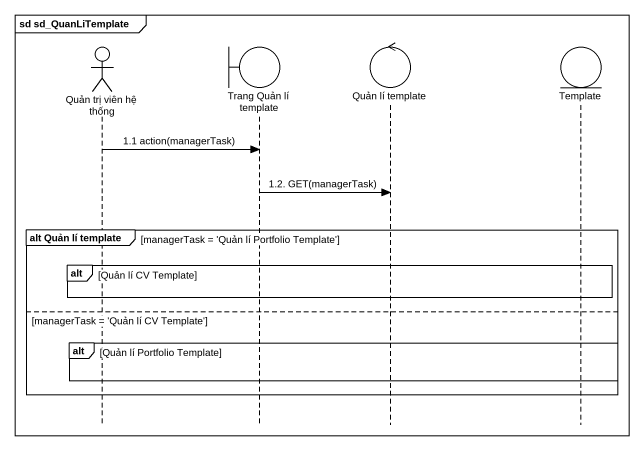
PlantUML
@startuml
mainframe sd sd_QuanLiTemplate
hide footbox
actor "Quản trị viên hệ thống" as Quản_trị_viên_hệ_thống
boundary "Trang Quản lí template" as Trang_Quản_lí_template
control "Quản lí template" as Quản_lí_template
entity Template

Quản_trị_viên_hệ_thống -> Trang_Quản_lí_template : 1.1 action(managerTask)
Trang_Quản_lí_template -> Quản_lí_template : 1.2. GET(managerTask)
group alt Quản lí template [managerTask = 'Quản lí Portfolio Template']
  alt Quản lí CV Template
  end
else managerTask = 'Quản lí CV Template'
  alt Quản lí Portfolio Template
  end
end
@enduml
